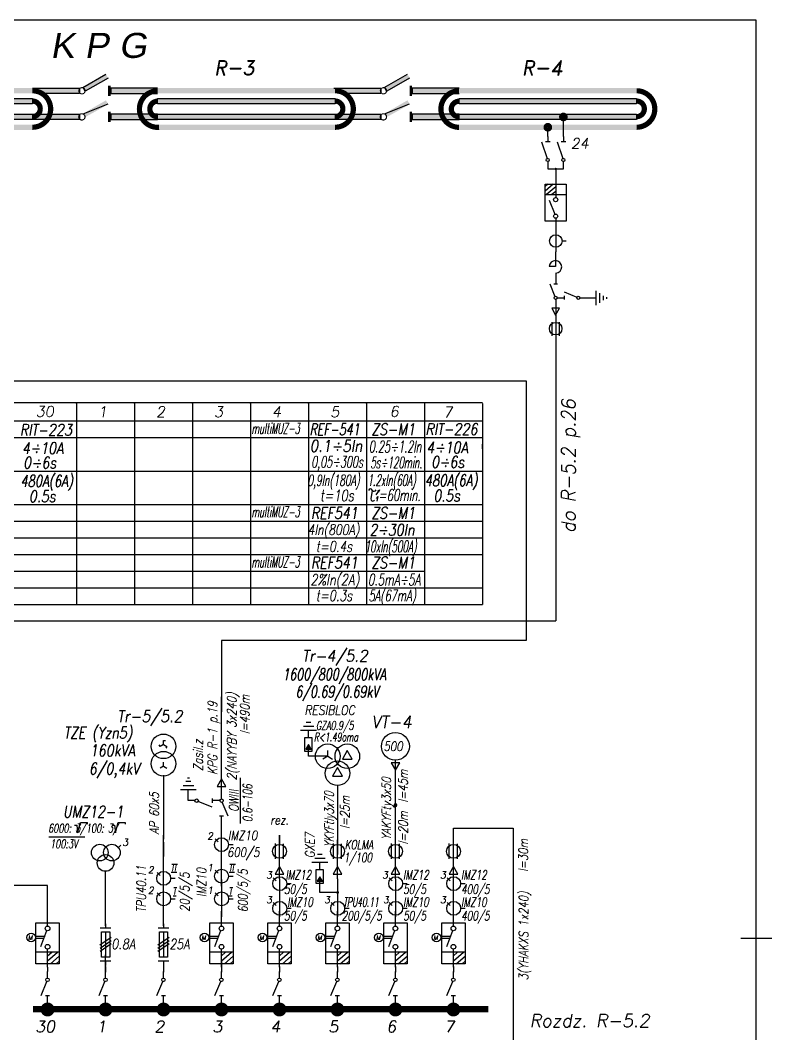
# Model space of a CAD drawing. Header units: millimetres. Extents: x -5 to 425, y -10 to 594.
# Drawn here: x 182 to 425, y 266.1 to 594 of the extents above; entities that cross this region are included whole.
import ezdxf
from ezdxf.enums import TextEntityAlignment as Align

# ---------------------------------------------------------------- set-up
doc = ezdxf.new("R2010")
doc.units = ezdxf.units.MM
doc.header["$PDMODE"] = 2
doc.header["$PDSIZE"] = 5
doc.layers.add('LINIE', color=4, linetype='Continuous')
doc.layers.add('STYKI', color=4, linetype='Continuous')
doc.styles.add('ROMAND', font='romand', dxfattribs={"width": 0.8, "oblique": 10, "height": 6})
doc.styles.add('ROMANS', font='romans', dxfattribs={"oblique": 10, "height": 4.2})
doc.styles.add('ROMANTIC', font='rom_____.pfb', dxfattribs={"oblique": 10, "height": 7})

# ---------------------------------------------------------------- blocks, each defined once
blk = doc.blocks.new('29')
for p, q in [((-12.14, 13.99), (-0.98, 20.41)), ((0.05, 18.48), (-10.92, 12.37)), ((-36.25, 13.75), (-13.75, 13.75)), ((-13.75, 11.25), (-33.75, 11.25)), ((-13.75, 13.75), (-13.75, 11.25)), ((-10.93, 12.35), (-11.85, 14.09)), ((-10.95, 12.16), (-11.78, 13.93)), ((23.75, 13.75), (1.25, 13.75)), ((1.25, 13.75), (1.25, 11.25)), ((1.25, 11.25), (23.75, 11.25)), ((-11.94, 1.43), (0, 6.25)), ((-36.25, 1.25), (-13.75, 1.25)), ((-13.75, 1.25), (-13.75, -1.25)), ((23.75, 1.25), (1.25, 1.25)), ((1.25, 1.25), (1.25, -1.25)), ((-13.75, -1.25), (-36.25, -1.25)), ((1.25, -1.25), (23.75, -1.25))]:
    blk.add_line(p, q)
at = {"const_width": 2.5}
for points in [[(-121.23, 12.47, 0.414214), (-129.98, 3.72, 1)], [(-36.25, -5, 0.414214), (-27.5, 3.75, 0.414214), (-36.25, 12.5, 1)], [(23.77, 12.47, 0.414214), (15.02, 3.72, 1)], [(108.75, -5, 0.414214), (117.5, 3.75, 0.414214), (108.75, 12.5, 1)], [(-129.98, 3.72, 0.414214), (-121.23, -5.03, 1)], [(-121.25, 7.5, 0.414214), (-125, 3.75, 1)], [(-125, 3.75, 0.414214), (-121.25, 0, 1)], [(-36.25, 0.08, 0.414214), (-32.5, 3.83, 0.414214), (-36.25, 7.58, 1)], [(15.02, 3.72, 0.414214), (23.77, -5.03, 1)], [(23.75, 7.5, 0.414214), (20, 3.75, 1)], [(20, 3.75, 0.414214), (23.75, 0, 1)], [(108.75, 0.08, 0.414214), (112.5, 3.83, 0.414214), (108.75, 7.58, 1)]]:
    blk.add_lwpolyline(points, format="xyb", dxfattribs=at)
at = {"const_width": 0.5}
for points in [[(-14, 12.5, 1), (-11, 12.5, 1)], [(-13.98, 12.49, 1), (-10.98, 12.49, 1)], [(-14.08, -0.03, 1), (-11.08, -0.03, 1)], [(-14, 0, 1), (-11, 0, 1)]]:
    blk.add_lwpolyline(points, format="xyb", close=True, dxfattribs=at)
for points in [[(23.75, 6.25), (23.75, 8.75), (108.75, 8.75), (108.75, 6.25)], [(23.75, -1.25), (23.75, 1.25), (108.75, 1.25), (108.75, -1.25)]]:
    blk.add_lwpolyline(points, close=True)
for points in [[(-11.99, 14.01), (-0.98, 20.41), (-10.92, 12.37), (0.1, 18.49)], [(0, 15), (1.25, 15), (0, 10), (1.25, 10)], [(-121.25, 13.75), (-36.25, 13.75), (-121.25, 11.25), (-36.25, 11.25)], [(-36.25, 13.75), (-13.75, 13.75), (-36.25, 11.25), (-13.75, 11.25)], [(1.25, 13.75), (23.75, 13.75), (1.25, 11.25), (23.75, 11.25)], [(23.75, 13.75), (108.75, 13.75), (23.75, 11.25), (108.75, 11.25)], [(-121.25, 8.75), (-36.25, 8.75), (-121.25, 6.25), (-36.25, 6.25)], [(-12.01, 1.52), (-1, 7.92), (-10.93, -0.12), (0.08, 6)], [(23.75, 8.75), (108.75, 8.75), (23.75, 6.25), (108.75, 6.25)], [(-121.25, 1.25), (-36.25, 1.25), (-121.25, -1.25), (-36.25, -1.25)], [(-36.25, 1.25), (-13.75, 1.25), (-36.25, 1.25), (-13.75, -1.25)], [(-36.25, 1.25), (-13.75, 1.25), (-36.25, -1.25), (-13.75, -1.25)], [(0, 2.5), (1.25, 2.5), (0, -2.5), (1.25, -2.5)], [(1.25, 1.25), (23.75, 1.25), (1.25, -1.25), (23.75, 1.25)], [(1.25, 1.25), (23.75, 1.25), (1.25, -1.25), (23.75, -1.25)], [(23.75, 1.25), (108.75, 1.25), (23.75, -1.25), (108.75, -1.25)], [(-121.25, -3.75), (-36.25, -3.75), (-121.25, -6.25), (-36.25, -6.25)], [(23.75, -3.75), (108.75, -3.75), (23.75, -6.25), (108.75, -6.25)]]:
    blk.add_solid(points)
blk = doc.blocks.new('*U4')
at = {"color": 0}
mesh = blk.add_polyface(dxfattribs=at)
corners = [(0, 0), (3.75, 6.51), (-3.76, 6.5)]
mesh.append_faces([[corners[k] for k in face] for face in [(0, 1, 2)]], dxfattribs={"color": 0})
blk = doc.blocks.new('6')
at = {"color": 7}
blk.add_line((-0.47, 6.02), (-0.47, -1.14), dxfattribs=at)
at = {"xscale": 0.5, "yscale": 0.5, "zscale": 0.5}
blk.add_blockref('*U4', (-0.47, 0.77), dxfattribs=at)
blk = doc.blocks.new('8')
for p, q in [((-1.51, 6.04), (-1.51, -0.48)), ((1.96, 6.08), (1.96, -0.51))]:
    blk.add_line(p, q)
at = {"color": 7}
blk.add_line((0.21, 7.71), (0.21, -2.15), dxfattribs=at)
blk.add_circle((0.19, 2.81), 3)

msp = doc.modelspace()

# ---------------------------------------------------------------- linework, layer by layer
for p, q in [((420, 594), (0, 594)), ((420, 0), (420, 594)), ((320.74, 322.64), (320.74, 327.58)), ((323.35, 322.67), (323.35, 327.56)), ((207.87, 289.7), (211.25, 289.7)), ((209.56, 289.7), (209.56, 288.16)), ((226.62, 289.7), (230, 289.7)), ((228.31, 289.7), (228.31, 288.16))]:
    msp.add_line(p, q)
at = {"color": 7}
for p, q in [((202.18, 572.2), (209.71, 576.53)), ((210.41, 575.23), (203.01, 571.11)), ((299.68, 572.2), (307.21, 576.53)), ((307.91, 575.23), (300.51, 571.11)), ((185.91, 572.04), (201.09, 572.04)), ((201.09, 572.04), (201.09, 570.35)), ((203, 571.09), (202.37, 572.26)), ((202.99, 570.96), (202.42, 572.16)), ((226.41, 572.04), (211.22, 572.04)), ((211.22, 572.04), (211.22, 570.35)), ((283.41, 572.04), (298.59, 572.04)), ((298.59, 572.04), (298.59, 570.35)), ((300.5, 571.09), (299.87, 572.26)), ((300.49, 570.96), (299.92, 572.16)), ((323.91, 572.04), (308.72, 572.04)), ((308.72, 572.04), (308.72, 570.35)), ((201.09, 570.35), (187.59, 570.35)), ((211.22, 570.35), (226.41, 570.35)), ((298.59, 570.35), (285.09, 570.35)), ((308.72, 570.35), (323.91, 570.35)), ((202.32, 563.72), (210.38, 566.97)), ((299.82, 563.72), (307.88, 566.97)), ((185.91, 563.6), (201.09, 563.6)), ((201.09, 561.91), (185.91, 561.91)), ((201.09, 563.6), (201.09, 561.91)), ((226.41, 563.6), (211.22, 563.6)), ((211.22, 563.6), (211.22, 561.91)), ((211.22, 561.91), (226.41, 561.91)), ((283.41, 563.6), (298.59, 563.6)), ((298.59, 561.91), (283.41, 561.91)), ((298.59, 563.6), (298.59, 561.91)), ((323.91, 563.6), (308.72, 563.6)), ((308.72, 563.6), (308.72, 561.91)), ((308.72, 561.91), (323.91, 561.91)), ((357.62, 556.42), (357.62, 562.67)), ((352.56, 556.42), (352.56, 559.33)), ((351.83, 554.79), (353.34, 554.79)), ((352.56, 556.42), (352.56, 554.79)), ((356.89, 554.79), (358.4, 554.79)), ((357.62, 556.42), (357.62, 554.79)), ((352.57, 548.26), (352.57, 545.88)), ((357.63, 545.88), (357.63, 548.26)), ((352.57, 545.88), (357.63, 545.88)), ((355.13, 545.88), (355.13, 544.27)), ((355.13, 544.27), (355.13, 541.89)), ((355.13, 541.89), (355.13, 536.65)), ((351.75, 529.01), (351.75, 540.95)), ((351.75, 540.95), (358.5, 540.95)), ((352.6, 540.95), (351.75, 540.17)), ((354.29, 540.95), (351.75, 538.72)), ((355.13, 540.06), (352.21, 537.58)), ((355.13, 538.57), (353.92, 537.58)), ((357.78, 540.95), (358.5, 540.95)), ((358.5, 540.95), (358.53, 529.01)), ((351.75, 537.58), (358.5, 537.58)), ((351.91, 529.01), (351.75, 529.01)), ((358.53, 529.01), (351.91, 529.01)), ((355.13, 529.95), (355.13, 527.92)), ((355.13, 527.92), (355.13, 526.38)), ((355.13, 526.38), (355.13, 519.07)), ((357.19, 522.62), (358.5, 522.62)), ((355.13, 520.76), (355.12, 517.59)), ((355.12, 517.59), (355.12, 514.3)), ((355.12, 514.3), (353.06, 514.3)), ((355.13, 512.22), (355.13, 510.85)), ((354.51, 508.76), (355.7, 508.76)), ((355.13, 510.91), (355.13, 508.76)), ((368.15, 506.48), (368.15, 501.85)), ((369.34, 505.66), (369.34, 502.59)), ((355.13, 503.69), (355.13, 399.63)), ((355.69, 504.19), (357.84, 504.19)), ((357.84, 504.81), (357.84, 503.61)), ((362.94, 504.19), (364.91, 504.19)), ((364.9, 504.19), (368.15, 504.19)), ((370.53, 504.85), (370.53, 503.46)), ((371.55, 504.43), (371.55, 503.86)), ((353.87, 496.32), (353.87, 491.92)), ((356.21, 496.35), (356.21, 491.91)), ((50.19, 470.36), (331.44, 470.36)), ((200.19, 469.97), (200.19, 470.36)), ((200.19, 469.98), (200.19, 404.96)), ((218.94, 469.97), (218.94, 470.36)), ((218.94, 469.98), (218.94, 404.96)), ((237.69, 469.97), (237.69, 470.36)), ((237.69, 469.98), (237.69, 404.96)), ((256.44, 469.97), (256.44, 470.36)), ((256.44, 469.98), (256.44, 404.96)), ((275.19, 469.97), (275.19, 470.36)), ((275.19, 469.98), (275.19, 404.96)), ((293.94, 469.97), (293.94, 470.36)), ((293.94, 469.98), (293.94, 404.96)), ((312.69, 469.98), (312.69, 404.96)), ((331.44, 469.98), (331.44, 404.96)), ((50.19, 464.36), (331.44, 464.36)), ((50.19, 464.36), (331.44, 464.36)), ((50.19, 458.96), (331.44, 458.96)), ((331.44, 455.36), (331.44, 456.86)), ((50.19, 448.16), (331.44, 448.16)), ((295.82, 441.87), (295.34, 439.13)), ((298.12, 442.05), (296.93, 440.4)), ((297.64, 439.9), (297.11, 439.31)), ((297.4, 438.44), (297.7, 439.93)), ((297.55, 441.6), (298.12, 442.05)), ((298.12, 442.05), (297.86, 441.34)), ((50.19, 437.36), (331.44, 437.36)), ((50.19, 431.96), (256.44, 431.96)), ((256.44, 431.96), (293.95, 431.96)), ((293.94, 431.96), (331.44, 431.96)), ((87.69, 426.56), (331.44, 426.56)), ((50.19, 421.16), (331.44, 421.16)), ((50.19, 415.76), (256.44, 415.76)), ((256.44, 415.76), (312.69, 415.76)), ((87.69, 410.36), (331.44, 410.36)), ((50.19, 404.96), (331.44, 404.96)), ((247.06, 353.07), (247.06, 375.07)), ((272.63, 364.28), (277.78, 364.28)), ((273.54, 365.6), (276.95, 365.6)), ((274.45, 366.92), (275.99, 366.92)), ((275.18, 361.95), (275.18, 364.28)), ((228.31, 359.68), (228.31, 360.95)), ((228.31, 360.95), (228.94, 360.95)), ((227.21, 359.04), (226.9, 359.58)), ((228.31, 359.68), (227.21, 359.04)), ((228.31, 359.68), (229.41, 359.04)), ((229.41, 359.04), (229.1, 358.51)), ((275.19, 357.83), (275.19, 358.35)), ((275.19, 357.37), (275.19, 357.83)), ((281.41, 355.86), (281.41, 357.7)), ((287.75, 357.7), (286.15, 354.94)), ((289.34, 354.94), (287.75, 357.7)), ((275.19, 355.86), (275.19, 357.37)), ((281.41, 355.86), (275.19, 355.86)), ((281.41, 355.86), (279.81, 354.94)), ((281.41, 355.86), (283.01, 354.94)), ((286.15, 354.94), (289.34, 354.94)), ((303.31, 328.82), (303.31, 354.57)), ((228.31, 352.69), (227.21, 352.05)), ((228.31, 352.69), (228.31, 353.96)), ((228.31, 352.69), (229.41, 352.05)), ((247.06, 347.98), (247.06, 353.35)), ((284.58, 352.22), (282.98, 349.45)), ((286.17, 349.45), (284.58, 352.22)), ((228.31, 349.7), (228.31, 329.07)), ((235.58, 347.76), (237.12, 347.76)), ((236.05, 348.89), (236.68, 348.89)), ((247.06, 344.26), (247.06, 347.98)), ((253.24, 334.14), (253.24, 348.88)), ((282.98, 349.45), (286.17, 349.45)), ((233.77, 345.11), (238.91, 345.11)), ((234.67, 346.44), (238.09, 346.44)), ((236.32, 341.5), (236.32, 345.11)), ((284.58, 346.4), (284.58, 326)), ((238.49, 341.51), (236.3, 341.51)), ((244.12, 340.82), (244.12, 342.15)), ((246.51, 341.51), (244.12, 341.51)), ((247.06, 342.08), (247.06, 344.26)), ((247.75, 336.45), (246.42, 336.45)), ((247.06, 334.06), (247.06, 336.45)), ((199.51, 333.6), (200.25, 333.6)), ((200.25, 333.6), (200.53, 331.11)), ((200.53, 331.11), (201.45, 334.43)), ((201.45, 334.43), (203.66, 334.43)), ((203.66, 334.43), (203.66, 333.88)), ((211.75, 333.6), (212.49, 333.6)), ((212.49, 333.6), (212.76, 331.11)), ((212.76, 331.11), (213.69, 334.43)), ((213.69, 334.43), (215.9, 334.43)), ((215.9, 334.43), (215.9, 333.88)), ((247.06, 315.95), (247.06, 334.36)), ((284.56, 332.82), (284.56, 327.2)), ((284.56, 332.82), (284.56, 327.2)), ((191.2, 329.82), (202.83, 329.82)), ((228.31, 328.92), (228.31, 330.35)), ((228.31, 324.49), (228.31, 330.35)), ((228.31, 328.1), (228.31, 323.45)), ((244.97, 329.17), (245.95, 328.18)), ((265.81, 330.29), (265.81, 327.2)), ((265.81, 328.82), (265.81, 330.29)), ((284.6, 329.75), (284.6, 324.12)), ((284.6, 329.75), (284.6, 324.12)), ((214.52, 327.14), (213.53, 326.16)), ((228.31, 300.95), (228.31, 325.32)), ((249.35, 327.29), (250.8, 327.29)), ((265.81, 322.47), (265.81, 324.28)), ((265.81, 321.42), (265.81, 322.47)), ((276.31, 321.54), (281.46, 321.54)), ((277.22, 322.86), (280.63, 322.86)), ((278.13, 324.18), (279.67, 324.18)), ((278.87, 319.22), (278.87, 321.54)), ((284.56, 322.47), (284.56, 324.28)), ((284.56, 321.42), (284.56, 322.47)), ((284.6, 318.52), (284.59, 322.07)), ((284.6, 318.52), (284.59, 322.07)), ((284.6, 318.52), (284.59, 322.07)), ((303.31, 322.47), (303.31, 324.28)), ((303.31, 321.42), (303.31, 322.47)), ((209.56, 300.95), (209.56, 318.63)), ((226.23, 318.27), (227.21, 317.28)), ((230.8, 318.31), (231.79, 318.31)), ((231.05, 320.99), (232.04, 320.99)), ((231.59, 318.31), (232.57, 318.31)), ((231.83, 320.99), (232.82, 320.99)), ((244.97, 318.98), (245.95, 318)), ((249.54, 318.31), (250.53, 318.31)), ((249.79, 320.99), (250.78, 320.99)), ((250.32, 318.31), (251.31, 318.31)), ((250.57, 320.99), (251.56, 320.99)), ((230.61, 316.4), (232.06, 316.4)), ((247.06, 313.86), (247.06, 315.91)), ((249.35, 317.11), (250.8, 317.11)), ((263.76, 316.56), (264.75, 315.58)), ((265.81, 316.23), (265.81, 313.86)), ((278.87, 315.1), (278.87, 315.62)), ((278.87, 314.64), (278.87, 315.1)), ((284.56, 316.23), (284.56, 313.86)), ((301.26, 316.56), (302.25, 315.58)), ((303.31, 316.23), (303.31, 313.86)), ((320.01, 316.56), (320.99, 315.57)), ((190.81, 314.07), (172.06, 314.07)), ((190.81, 302.82), (190.81, 314.07)), ((226.23, 311.64), (227.21, 310.65)), ((231.64, 313.37), (232.62, 313.37)), ((244.98, 311.64), (245.96, 310.65)), ((247.06, 312.06), (247.06, 303.93)), ((249.79, 313.37), (250.78, 313.37)), ((265.81, 313.86), (265.81, 311.99)), ((265.81, 312.06), (265.81, 303.93)), ((268.14, 314.69), (269.59, 314.69)), ((278.87, 311.79), (278.87, 314.64)), ((284.6, 311.79), (278.87, 311.79)), ((284.56, 313.86), (284.56, 311.99)), ((284.56, 312.06), (284.56, 303.93)), ((284.6, 313.16), (284.6, 310.78)), ((303.31, 313.86), (303.31, 311.99)), ((303.31, 312.06), (303.31, 303.93)), ((305.64, 314.69), (307.09, 314.69)), ((324.39, 314.68), (325.84, 314.68)), ((230.61, 309.76), (232.06, 309.76)), ((231.39, 310.69), (232.38, 310.69)), ((249.36, 309.76), (250.81, 309.76)), ((249.54, 310.69), (250.53, 310.69)), ((263.76, 308.56), (264.75, 307.58)), ((282.51, 308.56), (283.5, 307.58)), ((301.26, 308.56), (302.25, 307.58)), ((320.01, 308.56), (320.99, 307.57)), ((247.06, 303.17), (247.06, 305.74)), ((247.06, 302.79), (247.06, 305.04)), ((265.81, 303.17), (265.81, 305.74)), ((268.14, 306.69), (269.59, 306.69)), ((284.56, 303.17), (284.56, 305.74)), ((284.56, 303.17), (284.56, 305.74)), ((286.89, 306.69), (288.34, 306.69)), ((303.31, 303.17), (303.31, 305.74)), ((305.64, 306.69), (307.09, 306.69)), ((322.06, 302.4), (322.06, 304.97)), ((324.39, 306.68), (325.84, 306.68)), ((187.06, 288.69), (187.03, 301.96)), ((187.03, 301.96), (194.38, 301.96)), ((190.81, 300.92), (190.81, 303.17)), ((194.38, 301.96), (194.56, 301.96)), ((194.56, 301.96), (194.56, 288.69)), ((209.56, 301.69), (209.56, 300.37)), ((228.31, 301.69), (228.31, 300.37)), ((243.31, 288.69), (243.28, 301.96)), ((243.28, 301.96), (250.63, 301.96)), ((247.06, 300.92), (247.06, 303.17)), ((250.63, 301.96), (250.81, 301.96)), ((250.63, 301.96), (250.81, 301.96)), ((250.81, 301.96), (250.81, 288.69)), ((262.06, 288.69), (262.03, 301.96)), ((262.03, 301.96), (269.38, 301.96)), ((265.81, 300.92), (265.81, 303.17)), ((265.81, 300.92), (265.81, 303.17)), ((269.38, 301.96), (269.56, 301.96)), ((269.38, 301.96), (269.56, 301.96)), ((269.56, 301.96), (269.56, 288.69)), ((280.81, 288.69), (280.78, 301.96)), ((280.78, 301.96), (288.13, 301.96)), ((284.56, 300.92), (284.56, 303.17)), ((284.56, 300.92), (284.56, 303.17)), ((288.31, 301.96), (288.31, 288.69)), ((299.56, 288.69), (299.53, 301.96)), ((299.53, 301.96), (306.88, 301.96)), ((303.31, 300.92), (303.31, 303.17)), ((306.88, 301.96), (307.06, 301.96)), ((307.06, 301.96), (307.06, 288.69)), ((318.31, 288.69), (318.28, 301.96)), ((318.28, 301.96), (325.63, 301.96)), ((325.63, 301.96), (325.81, 301.96)), ((325.81, 301.96), (325.81, 288.69)), ((207.87, 300.37), (211.25, 300.37)), ((209.41, 300.38), (209.41, 300.37)), ((209.56, 299.06), (209.56, 290.89)), ((226.62, 300.37), (230, 300.37)), ((228.16, 300.38), (228.16, 300.37)), ((228.31, 299.06), (228.31, 290.89)), ((189.74, 296.87), (186.88, 296.87)), ((189.99, 297.59), (186.89, 297.59)), ((211.39, 297.24), (207.74, 294.73)), ((207.77, 293.78), (211.38, 296.3)), ((207.77, 292.83), (211.35, 295.27)), ((230.14, 297.24), (226.49, 294.73)), ((226.52, 293.78), (230.13, 296.3)), ((226.52, 292.83), (230.1, 295.27)), ((246.06, 297.59), (242.96, 297.59)), ((245.81, 296.87), (242.96, 296.87)), ((264.81, 297.59), (261.71, 297.59)), ((264.56, 296.87), (261.71, 296.87)), ((283.56, 297.59), (280.46, 297.59)), ((283.31, 296.87), (280.46, 296.87)), ((302.24, 296.87), (299.38, 296.87)), ((302.49, 297.59), (299.39, 297.59)), ((321.06, 297.59), (317.96, 297.59)), ((320.81, 296.87), (317.96, 296.87)), ((194.56, 292.44), (187.06, 292.44)), ((190.81, 287.64), (190.81, 293.47)), ((190.81, 289.68), (194.05, 292.44)), ((190.81, 291.33), (192.15, 292.44)), ((250.81, 292.44), (243.31, 292.44)), ((247.06, 287.64), (247.06, 293.47)), ((247.06, 289.68), (250.3, 292.44)), ((247.06, 291.33), (248.4, 292.44)), ((269.56, 292.44), (262.06, 292.44)), ((265.81, 287.64), (265.81, 293.47)), ((265.81, 291.33), (267.15, 292.44)), ((265.81, 289.68), (269.05, 292.44)), ((288.31, 292.44), (280.81, 292.44)), ((284.56, 287.64), (284.56, 293.47)), ((284.56, 289.68), (287.8, 292.44)), ((284.56, 291.33), (285.9, 292.44)), ((307.06, 292.44), (299.56, 292.44)), ((303.31, 287.64), (303.31, 293.47)), ((303.31, 287.64), (303.31, 293.47)), ((303.31, 291.33), (304.65, 292.44)), ((303.31, 289.68), (306.55, 292.44)), ((325.81, 292.44), (318.31, 292.44)), ((322.06, 287.64), (322.06, 293.47)), ((322.06, 289.68), (325.3, 292.44)), ((322.06, 291.33), (323.4, 292.44)), ((194.56, 288.69), (187.06, 288.69)), ((187.86, 288.69), (187.06, 288.69)), ((191.74, 288.69), (194.56, 291.17)), ((193.62, 288.69), (194.56, 289.55)), ((209.56, 285.95), (209.56, 291.57)), ((228.31, 289.7), (228.31, 285.95)), ((250.81, 288.69), (243.31, 288.69)), ((244.11, 288.69), (243.31, 288.69)), ((247.06, 289.53), (247.06, 288.12)), ((247.99, 288.69), (250.81, 291.17)), ((249.87, 288.69), (250.81, 289.55)), ((269.56, 288.69), (262.06, 288.69)), ((262.86, 288.69), (262.06, 288.69)), ((262.86, 288.69), (262.06, 288.69)), ((266.74, 288.69), (269.56, 291.17)), ((268.62, 288.69), (269.56, 289.55)), ((288.31, 288.69), (280.81, 288.69)), ((281.61, 288.69), (280.81, 288.69)), ((281.61, 288.69), (280.81, 288.69)), ((285.49, 288.69), (288.31, 291.17)), ((287.37, 288.69), (288.31, 289.55)), ((307.06, 288.69), (299.56, 288.69)), ((304.24, 288.69), (307.06, 291.17)), ((306.12, 288.69), (307.06, 289.55)), ((325.81, 288.69), (318.31, 288.69)), ((322.99, 288.69), (325.81, 291.17)), ((324.87, 288.69), (325.81, 289.55)), ((190.81, 284.08), (190.81, 286.26)), ((190.82, 287.66), (190.82, 286.24)), ((190.82, 287.66), (190.82, 286.24)), ((209.56, 287.82), (209.56, 285.95)), ((209.56, 284.08), (209.56, 286.26)), ((228.31, 284.08), (228.31, 286.26)), ((228.32, 287.66), (228.32, 286.24)), ((247.06, 284.08), (247.06, 286.26)), ((265.81, 284.08), (265.81, 286.26)), ((265.81, 284.08), (265.81, 286.26)), ((265.81, 284.08), (265.81, 286.26)), ((265.81, 284.08), (265.81, 286.26)), ((265.82, 287.66), (265.82, 286.24)), ((284.56, 284.08), (284.56, 286.26)), ((284.56, 284.08), (284.56, 286.26)), ((284.56, 284.08), (284.56, 286.26)), ((284.56, 284.08), (284.56, 286.26)), ((284.56, 284.08), (284.56, 286.26)), ((284.57, 287.66), (284.57, 286.24)), ((303.31, 284.08), (303.31, 286.26)), ((303.31, 284.08), (303.31, 286.26)), ((303.31, 284.08), (303.31, 286.26)), ((303.31, 284.08), (303.31, 286.26)), ((303.31, 284.08), (303.31, 286.26)), ((322.06, 284.08), (322.06, 286.26)), ((322.06, 284.08), (322.06, 286.26)), ((322.06, 284.08), (322.06, 286.26)), ((322.06, 284.08), (322.06, 286.26)), ((190.12, 278.45), (191.46, 278.45)), ((190.81, 276.06), (190.81, 278.45)), ((208.87, 278.45), (210.21, 278.45)), ((209.56, 276.06), (209.56, 278.45)), ((227.62, 278.45), (228.96, 278.45)), ((228.31, 276.06), (228.31, 278.45)), ((246.37, 278.45), (247.71, 278.45)), ((247.06, 276.06), (247.06, 278.45)), ((265.12, 278.45), (266.46, 278.45)), ((265.12, 278.45), (266.46, 278.45)), ((265.12, 278.45), (266.46, 278.45)), ((265.12, 278.45), (266.46, 278.45)), ((265.81, 276.06), (265.81, 278.45)), ((265.81, 276.06), (265.81, 278.45)), ((265.81, 276.06), (265.81, 278.45)), ((265.81, 276.06), (265.81, 278.45)), ((283.87, 278.45), (285.21, 278.45)), ((283.87, 278.45), (285.21, 278.45)), ((283.87, 278.45), (285.21, 278.45)), ((283.87, 278.45), (285.21, 278.45)), ((283.87, 278.45), (285.21, 278.45)), ((284.56, 276.06), (284.56, 278.45)), ((284.56, 276.06), (284.56, 278.45)), ((284.56, 276.06), (284.56, 278.45)), ((284.56, 276.06), (284.56, 278.45)), ((284.56, 276.06), (284.56, 278.45)), ((302.62, 278.45), (303.96, 278.45)), ((302.62, 278.45), (303.96, 278.45)), ((302.62, 278.45), (303.96, 278.45)), ((302.62, 278.45), (303.96, 278.45)), ((302.62, 278.45), (303.96, 278.45)), ((303.31, 276.06), (303.31, 278.45)), ((303.31, 276.06), (303.31, 278.45)), ((303.31, 276.06), (303.31, 278.45)), ((303.31, 276.06), (303.31, 278.45)), ((303.31, 276.06), (303.31, 278.45)), ((321.37, 278.45), (322.71, 278.45)), ((321.37, 278.45), (322.71, 278.45)), ((321.37, 278.45), (322.71, 278.45)), ((321.37, 278.45), (322.71, 278.45)), ((321.37, 278.45), (322.71, 278.45)), ((322.06, 276.06), (322.06, 278.45)), ((322.06, 276.06), (322.06, 278.45)), ((322.06, 276.06), (322.06, 278.45)), ((322.06, 276.06), (322.06, 278.45))]:
    msp.add_line(p, q, dxfattribs=at)
at = {"color": 7, "lineweight": 30}
for p, q in [((322.06, 300.92), (322.06, 332.57)), ((322.06, 287.64), (322.06, 293.47)), ((322.06, 284.08), (322.06, 286.26)), ((322.06, 276.06), (322.06, 278.45))]:
    msp.add_line(p, q, dxfattribs=at)
at = {"lineweight": 30}
for p, q in [((322.06, 332.57), (341.37, 332.57)), ((341.37, 332.57), (341.37, 222.65))]:
    msp.add_line(p, q, dxfattribs=at)
at = {"color": 7, "const_width": 1.69}
for points in [[(185.91, 559.38, 0.414214), (191.81, 565.29, 0.414214), (185.91, 571.19, 1)], [(226.42, 571.17, 0.414214), (220.52, 565.27, 1)], [(283.78, 559.38, 0.414214), (289.69, 565.29, 0.414214), (283.78, 571.19, 1)], [(323.92, 571.17, 0.414214), (318.02, 565.27, 1)], [(381.28, 559.38, 0.414214), (387.19, 565.29, 0.414214), (381.28, 571.19, 1)], [(185.91, 562.81, 0.414214), (188.44, 565.34, 0.414214), (185.91, 567.87, 1)], [(226.41, 567.82, 0.414214), (223.88, 565.29, 1)], [(283.78, 562.81, 0.414214), (286.31, 565.34, 0.414214), (283.78, 567.87, 1)], [(323.91, 567.82, 0.414214), (321.38, 565.29, 1)], [(381.28, 562.81, 0.414214), (383.81, 565.34, 0.414214), (381.28, 567.87, 1)], [(220.52, 565.27, 0.434889), (226.86, 559.36, 1)], [(223.88, 565.29, 0.414214), (226.41, 562.76, 1)], [(318.02, 565.27, 0.414214), (323.92, 559.36, 1)], [(321.38, 565.29, 0.414214), (323.91, 562.76, 1)]]:
    msp.add_lwpolyline(points, format="xyb", dxfattribs=at)
at = {"color": 7}
for points, const_width in [([(200.93, 571.19, 1), (202.95, 571.19, 1)], 0.338), ([(200.94, 571.19, 1), (202.96, 571.19, 1)], 0.338), ([(298.43, 571.19, 1), (300.45, 571.19, 1)], 0.338), ([(298.44, 571.19, 1), (300.46, 571.19, 1)], 0.338), ([(200.87, 562.73, 1), (202.9, 562.73, 1)], 0.338), ([(200.93, 562.76, 1), (202.95, 562.76, 1)], 0.338), ([(298.37, 562.73, 1), (300.4, 562.73, 1)], 0.338), ([(298.43, 562.76, 1), (300.45, 562.76, 1)], 0.338), ([(303.09, 340.01, 1), (303.55, 340.01, 1)], 0.452), ([(284.37, 311.79, 1), (284.83, 311.79, 1)], 0.452), ([(189.69, 273.92, 1), (191.94, 273.92, 1)], 2.25), ([(208.44, 273.92, 1), (210.69, 273.92, 1)], 2.25), ([(227.19, 273.92, 1), (229.44, 273.92, 1)], 2.25), ([(245.94, 273.92, 1), (248.19, 273.92, 1)], 2.25), ([(264.69, 273.92, 1), (266.94, 273.92, 1)], 2.25), ([(283.44, 273.92, 1), (285.69, 273.92, 1)], 2.25), ([(302.19, 273.92, 1), (304.44, 273.92, 1)], 2.25), ([(320.94, 273.92, 1), (323.19, 273.92, 1)], 2.25)]:
    msp.add_lwpolyline(points, format="xyb", close=True, dxfattribs=dict(at, const_width=const_width))
for points in [[(226.41, 566.97), (226.41, 568.66), (283.78, 568.66), (283.78, 566.97)], [(323.91, 566.97), (323.91, 568.66), (381.28, 568.66), (381.28, 566.97)], [(226.41, 561.91), (226.41, 563.6), (283.78, 563.6), (283.78, 561.91)], [(323.91, 561.91), (323.91, 563.6), (381.28, 563.6), (381.28, 561.91)], [(274.04, 357.37), (274.04, 361.95), (276.29, 361.95), (276.29, 357.37)], [(277.72, 314.64), (277.72, 319.22), (279.98, 319.22), (279.98, 314.64)], [(208.23, 290.89), (208.23, 299.06), (210.9, 299.06), (210.9, 290.89)], [(226.98, 290.89), (226.98, 299.06), (229.65, 299.06), (229.65, 290.89)]]:
    msp.add_lwpolyline(points, close=True, dxfattribs=at)
at = {"const_width": 2}
msp.add_lwpolyline([(186.05, 274.03), (333.4, 274.03)], dxfattribs=at)
at = {"color": 7}
for centre, radius in [((352.57, 548.77), 0.506), ((357.63, 548.77), 0.506), ((355.12, 535.97), 0.675), ((355.13, 530.62), 0.675), ((355.16, 522.59), 2.02), ((355.1, 504.19), 0.506), ((362.44, 504.21), 0.506), ((355.12, 494.24), 2.02), ((228.31, 359.07), 3.98), ((303.31, 359.07), 4.5), ((281.41, 355.86), 3.98), ((287.75, 355.86), 3.98), ((228.31, 353.45), 3.98), ((284.58, 350.37), 3.98), ((239.05, 341.48), 0.562), ((247.09, 341.51), 0.562), ((247.09, 327.26), 2.25), ((207.7, 324.69), 2.7), ((211.63, 324.69), 2.7), ((209.56, 321.33), 2.7), ((228.35, 316.36), 2.25), ((247.09, 317.07), 2.25), ((265.89, 314.65), 2.25), ((303.39, 314.65), 2.25), ((322.13, 314.65), 2.25), ((228.35, 309.73), 2.25), ((247.1, 309.73), 2.25), ((265.89, 306.65), 2.25), ((284.64, 306.65), 2.25), ((303.39, 306.65), 2.25), ((322.13, 306.65), 2.25), ((185.49, 297.19), 1.4), ((190.81, 300.17), 0.75), ((241.56, 297.19), 1.4), ((247.06, 300.17), 0.75), ((260.31, 297.19), 1.4), ((265.81, 300.17), 0.75), ((265.81, 300.17), 0.75), ((279.06, 297.19), 1.4), ((284.56, 300.17), 0.75), ((284.56, 300.17), 0.75), ((297.99, 297.19), 1.4), ((303.31, 300.17), 0.75), ((316.56, 297.19), 1.4), ((322.06, 300.17), 0.75), ((190.81, 294.22), 0.75), ((247.06, 294.22), 0.75), ((265.81, 294.22), 0.75), ((284.56, 294.22), 0.75), ((303.31, 294.22), 0.75), ((322.06, 294.22), 0.75), ((190.78, 283.51), 0.562), ((209.53, 283.51), 0.562), ((228.28, 283.51), 0.562), ((247.03, 283.51), 0.562), ((265.78, 283.51), 0.562), ((265.78, 283.51), 0.562), ((265.78, 283.51), 0.562), ((265.78, 283.51), 0.562), ((284.53, 283.51), 0.562), ((284.53, 283.51), 0.562), ((284.53, 283.51), 0.562), ((284.53, 283.51), 0.562), ((284.53, 283.51), 0.562), ((303.28, 283.51), 0.562), ((303.28, 283.51), 0.562), ((303.28, 283.51), 0.562), ((303.28, 283.51), 0.562), ((303.28, 283.51), 0.562), ((322.03, 283.51), 0.562), ((322.03, 283.51), 0.562), ((322.03, 283.51), 0.562), ((322.03, 283.51), 0.562), ((322.03, 283.51), 0.562)]:
    msp.add_circle(centre, radius, dxfattribs=at)
msp.add_circle((322.07, 325.09), 2.25)
for centre, radius, start, end in [((355.08, 514.22), 2.02, 271.6767, 177.8355), ((295.23, 441.76), 0.63, 19.9112, 170.9729), ((296.41, 442.22), 0.63, 202.6705, 348.2135), ((295.97, 439.07), 0.63, 174.5766, 331.0479), ((303.31, 340.03), 0.45, 0, 180), ((303.31, 340.03), 0.45, 180, 0)]:
    msp.add_arc(centre, radius, start, end, dxfattribs=at)
msp.add_point((420, 297))
for points in [[(202.28, 572.22), (209.71, 576.53), (203.01, 571.11), (210.44, 575.24)], [(299.78, 572.22), (307.21, 576.53), (300.51, 571.11), (307.94, 575.24)], [(128.53, 572.04), (185.91, 572.04), (128.53, 570.35), (185.91, 570.35)], [(185.91, 572.04), (201.09, 572.04), (185.91, 570.35), (201.09, 570.35)], [(210.38, 572.88), (211.22, 572.88), (210.38, 569.51), (211.22, 569.51)], [(211.22, 572.04), (226.41, 572.04), (211.22, 570.35), (226.41, 570.35)], [(226.41, 572.04), (283.78, 572.04), (226.41, 570.35), (283.78, 570.35)], [(283.41, 572.04), (298.59, 572.04), (283.41, 570.35), (298.59, 570.35)], [(307.88, 572.88), (308.72, 572.88), (307.88, 569.51), (308.72, 569.51)], [(308.72, 572.04), (323.91, 572.04), (308.72, 570.35), (323.91, 570.35)], [(323.91, 572.04), (381.28, 572.04), (323.91, 570.35), (381.28, 570.35)], [(128.53, 568.66), (185.91, 568.66), (128.53, 566.97), (185.91, 566.97)], [(202.27, 563.78), (209.7, 568.1), (203, 562.67), (210.43, 566.81)], [(226.41, 568.66), (283.78, 568.66), (226.41, 566.97), (283.78, 566.97)], [(299.77, 563.78), (307.2, 568.1), (300.5, 562.67), (307.93, 566.81)], [(323.91, 568.66), (381.28, 568.66), (323.91, 566.97), (381.28, 566.97)], [(210.38, 564.44), (211.22, 564.44), (210.38, 561.07), (211.22, 561.07)], [(307.88, 564.44), (308.72, 564.44), (307.88, 561.07), (308.72, 561.07)], [(128.53, 563.6), (185.91, 563.6), (128.53, 561.91), (185.91, 561.91)], [(185.91, 563.6), (201.09, 563.6), (185.91, 561.91), (201.09, 561.91)], [(185.91, 563.6), (201.09, 563.6), (185.91, 563.6), (201.09, 561.91)], [(211.22, 563.6), (226.41, 563.6), (211.22, 561.91), (226.41, 561.91)], [(211.22, 563.6), (226.41, 563.6), (211.22, 561.91), (226.41, 563.6)], [(226.41, 563.6), (283.78, 563.6), (226.41, 561.91), (283.78, 561.91)], [(283.41, 563.6), (298.59, 563.6), (283.41, 563.6), (298.59, 561.91)], [(283.41, 563.6), (298.59, 563.6), (283.41, 561.91), (298.59, 561.91)], [(308.72, 563.6), (323.91, 563.6), (308.72, 561.91), (323.91, 563.6)], [(308.72, 563.6), (323.91, 563.6), (308.72, 561.91), (323.91, 561.91)], [(323.91, 563.6), (381.28, 563.6), (323.91, 561.91), (381.28, 561.91)], [(128.53, 560.22), (185.91, 560.22), (128.53, 558.54), (185.91, 558.54)], [(226.41, 560.22), (283.78, 560.22), (226.41, 558.54), (283.78, 558.54)], [(323.91, 560.22), (381.28, 560.22), (323.91, 558.54), (381.28, 558.54)], [(276.05, 358.14), (275.2, 359.62), (274.34, 358.14)], [(279.74, 315.41), (278.88, 316.89), (278.03, 315.4)]]:
    msp.add_solid(points, dxfattribs=at)
at = {"layer": 'LINIE', "color": 7}
for p, q in [((61.87, 477.32), (345.6, 477.32)), ((345.6, 477.32), (345.6, 393.33)), ((115.81, 399.63), (355.13, 399.63)), ((345.6, 393.33), (247.06, 393.33)), ((247.06, 377.82), (247.06, 377.82))]:
    msp.add_line(p, q, dxfattribs=at)
at = {"layer": 'LINIE', "color": 7, "const_width": 1.35}
for points in [[(356.91, 562.71, 1), (358.36, 562.71, 1)], [(351.87, 559.38, 1), (353.32, 559.38, 1)]]:
    msp.add_lwpolyline(points, format="xyb", close=True, dxfattribs=at)
at = {"layer": 'STYKI', "color": 7}
for p, q in [((350.59, 554.7), (352.4, 549.26)), ((355.65, 554.7), (357.46, 549.26)), ((353.03, 535.81), (354.88, 531.24)), ((353.22, 508.71), (354.91, 504.66)), ((357.92, 506.09), (361.97, 504.4)), ((247.06, 393.33), (247.06, 370.2)), ((244.07, 339.4), (239.56, 341.27)), ((249.18, 336.5), (247.3, 341)), ((247.06, 315.95), (247.06, 310.32)), ((188.67, 294.31), (190.59, 299.44)), ((244.92, 294.31), (246.84, 299.44)), ((263.67, 294.31), (265.59, 299.44)), ((282.42, 294.31), (284.34, 299.44)), ((301.17, 294.31), (303.09, 299.44)), ((319.92, 294.31), (321.84, 299.44)), ((247.06, 289.7), (247.06, 285.95)), ((265.81, 287.82), (265.81, 285.95)), ((284.56, 287.82), (284.56, 285.95)), ((284.56, 287.82), (284.56, 285.95)), ((303.31, 287.82), (303.31, 285.95)), ((188.7, 278.5), (190.57, 283)), ((207.45, 278.5), (209.32, 283)), ((226.2, 278.5), (228.07, 283)), ((244.95, 278.5), (246.82, 283)), ((263.7, 278.5), (265.57, 283)), ((263.7, 278.5), (265.57, 283)), ((263.7, 278.5), (265.57, 283)), ((263.7, 278.5), (265.57, 283)), ((282.45, 278.5), (284.32, 283)), ((282.45, 278.5), (284.32, 283)), ((282.45, 278.5), (284.32, 283)), ((282.45, 278.5), (284.32, 283)), ((282.45, 278.5), (284.32, 283)), ((301.2, 278.5), (303.07, 283)), ((301.2, 278.5), (303.07, 283)), ((301.2, 278.5), (303.07, 283)), ((301.2, 278.5), (303.07, 283)), ((301.2, 278.5), (303.07, 283)), ((319.95, 278.5), (321.82, 283)), ((319.95, 278.5), (321.82, 283)), ((319.95, 278.5), (321.82, 283)), ((319.95, 278.5), (321.82, 283)), ((319.95, 278.5), (321.82, 283))]:
    msp.add_line(p, q, dxfattribs=at)
at = {"layer": 'STYKI', "color": 7, "lineweight": 30}
msp.add_line((322.06, 287.82), (322.06, 285.95), dxfattribs=at)
at = {"layer": 'STYKI', "color": 7, "const_width": 0.338}
msp.add_lwpolyline([(354.93, 545.89, 1), (355.34, 545.89, 1)], format="xyb", close=True, dxfattribs=at)

# ---------------------------------------------------------------- block references
at = {"color": 7}
for name, p, xscale, yscale, zscale in [('29', (112.5, 562.76), 0.6749999999999998, 0.6749999999999998, 0.6749999999999998), ('*U4', (303.32, 351.33), 0.375, 0.375, 0.375)]:
    msp.add_blockref(name, p, dxfattribs=dict(at, xscale=xscale, yscale=yscale, zscale=zscale))
at = {"color": 7, "rotation": 180}
for name, p, xscale, yscale, zscale in [('*U4', (275.2, 359.62), 0.2280147247762159, 0.2280147247762159, 0.2280147247762159), ('8', (265.96, 327.21), 0.75, 0.75, 0.75), ('8', (284.71, 327.21), 0.75, 0.75, 0.75), ('8', (303.46, 327.21), 0.75, 0.75, 0.75), ('6', (265.46, 320.74), 0.75, 0.75, 0.75), ('6', (284.21, 320.74), 0.75, 0.75, 0.75), ('6', (302.96, 320.74), 0.75, 0.75, 0.75), ('*U4', (278.88, 316.89), 0.2280147247762159, 0.2280147247762159, 0.2280147247762159)]:
    msp.add_blockref(name, p, dxfattribs=dict(at, xscale=xscale, yscale=yscale, zscale=zscale))
at = {"xscale": 0.375, "yscale": 0.375, "zscale": 0.375, "rotation": 180}
msp.add_blockref('*U4', (322.06, 320.16), dxfattribs=at)

# ---------------------------------------------------------------- texts
at = {"color": 7, "oblique": 10}
for s, height, style, p in [('R-3', 4.725, 'ROMAND', (244.63, 576.26)), ('R-4', 4.725, 'ROMAND', (344.13, 576.26)), ('30', 3.45, 'ROMANS', (186.96, 465.7)), ('1', 3.45, 'ROMANS', (207.12, 465.59)), ('2', 3.45, 'ROMANS', (225.87, 465.59)), ('3', 3.45, 'ROMANS', (244.62, 465.59)), ('4', 3.45, 'ROMANS', (263.37, 465.59)), ('5', 3.45, 'ROMANS', (282.23, 465.59)), ('6', 3.45, 'ROMANS', (301.44, 465.7)), ('7', 3.45, 'ROMANS', (318.78, 465.48)), ('3', 2.25, 'ROMANS', (214.99, 326.9)), ('2', 2.25, 'ROMANS', (242.43, 328.89)), ('2', 2.25, 'ROMANS', (223.27, 317.99)), ('1', 2.25, 'ROMANS', (242.43, 318.7)), ('3', 2.25, 'ROMANS', (261.48, 316.28)), ('3', 2.25, 'ROMANS', (298.98, 316.28)), ('3', 2.25, 'ROMANS', (317.73, 316.28)), ('2', 2.25, 'ROMANS', (223.27, 311.35)), ('1', 2.25, 'ROMANS', (242.44, 311.35)), ('3', 2.25, 'ROMANS', (261.48, 308.28)), ('3', 2.25, 'ROMANS', (280.23, 308.28)), ('3', 2.25, 'ROMANS', (317.73, 308.28)), ('M', 1.4, 'ROMANS', (184.51, 296.5)), ('M', 1.4, 'ROMANS', (240.58, 296.5)), ('M', 1.4, 'ROMANS', (259.33, 296.5)), ('M', 1.4, 'ROMANS', (278.08, 296.5)), ('M', 1.4, 'ROMANS', (297.01, 296.5)), ('M', 1.4, 'ROMANS', (315.58, 296.5)), ('Rozdz. R-5.2', 4.2, 'ROMANS', (346.69, 268.23)), ('30', 3.75, 'ROMANS', (186.82, 266.54)), ('1', 3.75, 'ROMANS', (206.62, 266.54)), ('2', 3.75, 'ROMANS', (225.37, 266.54)), ('3', 3.75, 'ROMANS', (244.12, 266.54)), ('4', 3.75, 'ROMANS', (262.87, 266.54)), ('5', 3.75, 'ROMANS', (281.62, 266.54)), ('6', 3.75, 'ROMANS', (300.37, 266.54)), ('7', 3.75, 'ROMANS', (319.12, 266.54))]:
    msp.add_text(s, height=height, dxfattribs=dict(at, style=style)).set_placement(p)
at = {"color": 7, "style": 'ROMANS', "oblique": 10}
for s, width, p, p2 in [('RIT-223', 0.738384, (181.82, 459.6), (198.7, 459.6)), ('RIT-226', 0.738384, (313, 459.82), (329.88, 459.82)), ('0.1-5In', 0.801809, (275.58, 454.41), (292.62, 454.41)), ('0.25-1.2In', 0.564587, (294.69, 454.19), (311.73, 454.19)), ('0,05-300s', 0.551951, (276.07, 449.25), (292.83, 449.25)), ('5s-120min.', 0.504471, (295.19, 449.03), (311.94, 449.03)), ('480A(6A)', 0.681493, (181.98, 443.05), (199.02, 443.05)), ('480A(6A)', 0.681493, (312.78, 443.26), (329.82, 443.26)), ('  =60min.', 0.553353, (294.54, 438.48), (311.44, 438.48)), ('0.5mA-5A', 0.590105, (294.42, 411.13), (311.38, 411.13))]:
    msp.add_text(s, height=3.75, dxfattribs=dict(at, width=width)).set_placement(p, p2, align=Align.FIT)
at = {"color": 7, "oblique": 10}
for s, height, style, width, p in [('4-10A', 3.75, 'ROMANS', 0.8, (182.54, 453.68)), (':', 3.75, 'ROMANS', 0.8, (186.62, 454.08)), ('4-10A', 3.75, 'ROMANS', 0.8, (313.34, 453.9)), (':', 3.75, 'ROMANS', 0.8, (317.42, 454.3)), ('0-6s', 3.75, 'ROMANS', 0.8, (182.94, 448.96)), ('0-6s', 3.75, 'ROMANS', 0.8, (314.89, 449.18)), (':', 3.75, 'ROMANS', 0.8, (186.94, 449.28)), (':', 3.75, 'ROMANS', 0.8, (318.89, 449.5)), ('0,9In(180A)', 3.6, 'ROMANS', 0.6, (274.84, 443.36)), ('1.2xIn(60A)', 3.75, 'ROMANS', 0.54, (294.26, 443.31)), ('0.5s', 3.75, 'ROMANS', 0.8, (184.78, 438.09)), ('t=10s', 3.6, 'ROMANS', 0.75, (278.88, 438.45)), ('0.5s', 3.75, 'ROMANS', 0.8, (315.58, 438.3)), ('4In(800A)', 3.4, 'ROMANS', 0.75, (274.95, 427.5)), ('2-30In', 3.75, 'ROMANS', 0.8, (294.92, 427.26)), ('10xIn(500A)', 3.75, 'ROMANS', 0.55, (293.36, 421.87)), ('t=0.4s', 3.5, 'ROMANS', 0.75, (277.53, 422)), ('2%In(2A)', 3.6, 'ROMANS', 0.75, (275.82, 411.18)), ('5A(67mA)', 3.75, 'ROMANS', 0.62, (294.61, 405.99)), ('t=0.3s', 3.5, 'ROMANS', 0.75, (277.53, 406.09)), ('Tr-4/5.2', 3.75, 'ROMAND', 0.9, (273.09, 386.47)), ('1600/800/800kVA', 3.75, 'ROMANS', 0.7, (266.78, 380.48)), ('6/0.69/0.69kV', 3.75, 'ROMANS', 0.7, (270.99, 374.89)), ('Tr-5/5.2', 3.75, 'ROMAND', 0.9, (213.22, 366.94)), ('RESIBLOC', 3, 'ROMANS', 0.85, (273.92, 369.28)), ('GZA0.9/5', 2.8, 'ROMANS', 0.67, (277.62, 364.41)), ('VT-4', 4, 'ROMAND', 0.95, (295.52, 364.95)), ('TZE (Yzn5)', 3.75, 'ROMANS', 0.8, (196, 361.64)), ('R<1.49oma', 2.8, 'ROMANS', 0.65, (276.93, 360.67)), ('160kVA', 3.75, 'ROMANS', 0.8, (204.5, 355.87)), ('500', 3, 'ROMANS', 0.8, (299.49, 357.61)), ('6/0,4kV', 3.75, 'ROMANS', 0.8, (204.17, 349.98)), ('UMZ12-1', 3.75, 'ROMANS', 0.8, (195.78, 336.08)), ('6000: 3/100: 3/', 2.75, 'ROMANS', 0.7, (191.01, 331.21)), ('rez.', 3, 'ROMAND', 0.8, (262.82, 333.73)), ('IMZ10', 3, 'ROMANS', 0.8, (249.18, 328.75)), ('100:3V', 2.75, 'ROMANS', 0.7, (191.66, 326.14)), ('KOLMA', 3, 'ROMANS', 0.7, (286.92, 325.75)), ('600/5', 3, 'ROMANS', 0.8, (248.87, 323.29)), ('1/100', 3, 'ROMANS', 0.7, (286.59, 321.56)), ('I', 1.9, 'ROMANS', 0.75, (230.97, 318.7)), ('I', 1.9, 'ROMANS', 0.75, (231.76, 318.7)), ('I', 1.9, 'ROMANS', 0.75, (249.71, 318.7)), ('I', 1.9, 'ROMANS', 0.75, (250.49, 318.7)), ('IMZ12', 3, 'ROMANS', 0.7, (267.78, 315.97)), ('IMZ12', 3, 'ROMANS', 0.7, (305.82, 315.97)), ('IMZ12', 3, 'ROMANS', 0.7, (324.57, 315.96)), ('50/5', 3, 'ROMANS', 0.7, (267.29, 311.33)), ('50/5', 3, 'ROMANS', 0.7, (305.83, 311.33)), ('400/5', 3, 'ROMANS', 0.7, (324.58, 311.33)), ('I', 1.9, 'ROMANS', 0.75, (231.56, 311.08)), ('I', 1.9, 'ROMANS', 0.75, (249.71, 311.08)), ('IMZ10', 3, 'ROMANS', 0.7, (268.32, 307.19)), ('TPU40.11', 3, 'ROMANS', 0.6, (286.4, 307.19)), ('3', 2.25, 'ROMANS', 0.9, (299.37, 308.28)), ('IMZ10', 3, 'ROMANS', 0.7, (305.82, 307.19)), ('IMZ10', 3, 'ROMANS', 0.7, (324.57, 307.18)), ('50/5', 3, 'ROMANS', 0.7, (267.29, 302.74)), ('200/5/5', 3, 'ROMANS', 0.7, (285.96, 302.74)), ('50/5', 3, 'ROMANS', 0.7, (305.83, 302.74)), ('400/5', 3, 'ROMANS', 0.7, (324.58, 302.74)), ('0.8A', 3.3, 'ROMANS', 0.8, (211.44, 293.45)), ('25A', 3.3, 'ROMANS', 0.8, (230.19, 293.45))]:
    msp.add_text(s, height=height, dxfattribs=dict(at, style=style, width=width)).set_placement(p)
at = {"color": 7, "style": 'ROMANS'}
for s, oblique, width, p in [('l=45m', 15, 0.8, (307.29, 340.79)), ('YAKYFty3x50', 15, 0.8, (301.86, 328.62)), ('AP 60x5', 15, 0.8, (226.78, 330.51)), ('OWIII', 10, 0.8, (252.59, 337.84)), ('0.6-106', 10, 0.7, (257, 334.55)), ('YKYFtly3x70', 15, 0.75, (283.34, 326.28)), ('l=25m', 15, 0.8, (288.49, 332.29)), ('l=20m', 15, 0.8, (307.29, 327.27)), ('GXE7', 10, 0.8, (277.14, 322.93)), ('l=30m', 10, 0.8, (346.14, 318.45)), ('TPU40.11', 10, 0.8, (222.6, 305.3)), ('20/5/5', 10, 0.8, (236.68, 305.52)), ('IMZ10', 10, 0.8, (242.1, 310.29)), ('600/5/5', 10, 0.75, (255.47, 305.39))]:
    msp.add_text(s, height=3, rotation=90, dxfattribs=dict(at, oblique=oblique, width=width)).set_placement(p)
at = {"layer": 'LINIE', "color": 7, "style": 'ROMANTIC', "oblique": 10, "width": 1.04181}
msp.add_text('K P G', height=8.1, dxfattribs=at).set_placement((191.68, 581.82), (222.89, 581.82), align=Align.FIT)
at = {"layer": 'LINIE', "color": 7, "style": 'ROMANS', "oblique": 10}
msp.add_text('24', height=3.375, dxfattribs=at).set_placement((360.03, 552.46))
at = {"layer": 'LINIE', "color": 7, "style": 'ROMANS', "oblique": 10, "width": 0.95}
msp.add_text('do R-5.2 p.26', height=4.5, rotation=90, dxfattribs=at).set_placement((361.56, 428.15))
at = {"layer": 'LINIE', "color": 7, "style": 'ROMANS', "oblique": 10}
for s, height, width, p in [('multiMUZ-3', 3.5, 0.55, (256.76, 460.17)), ('REF-541', 3.75, 0.7, (275.55, 459.78)), ('ZS-M1', 3.75, 0.8, (295.5, 459.78)), (':', 3.75, 0.8, (283.92, 454.75)), (':', 3.75, 0.8, (302.37, 454.57)), (':', 3.75, 0.8, (283.67, 449.62)), (':', 3.75, 0.8, (299.08, 449.49)), ('multiMUZ-3', 3.5, 0.55, (256.76, 433.17)), ('REF541', 3.75, 0.8, (275.99, 432.7)), ('ZS-M1', 3.75, 0.8, (295.5, 432.7)), (':', 3.75, 0.8, (299.03, 427.64)), ('multiMUZ-3', 3.5, 0.55, (256.76, 416.97)), ('REF541', 3.75, 0.8, (275.99, 416.66)), ('ZS-M1', 3.75, 0.8, (295.5, 416.62)), (':', 3.75, 0.8, (305.57, 411.46))]:
    msp.add_text(s, height=height, dxfattribs=dict(at, width=width)).set_placement(p)
at = {"layer": 'STYKI', "color": 7, "style": 'ROMANS', "width": 0.8}
for s, oblique, p in [('2(NAYYBY 3x240) ', 15, (251.87, 348.04)), ('l=490m ', 15, (256.08, 362.95)), (' KPG R-1 p.19', 15, (245.65, 348.14)), (' Zasil.z', 15, (240.98, 349.37)), ('3(YHAKXS 1x240) ', 10, (346.26, 283.36))]:
    msp.add_text(s, height=3, rotation=90, dxfattribs=dict(at, oblique=oblique)).set_placement(p)

# ---------------------------------------------------------------- meshes
at = {"color": 7}
mesh = msp.add_polyface(dxfattribs=at)
corners = [(355.12, 498.62), (356.39, 500.81), (353.85, 500.81)]
mesh.append_faces([[corners[k] for k in face] for face in [(0, 1, 2)]], dxfattribs={"color": 7})
mesh = msp.add_polyface(dxfattribs=at)
corners = [(247.06, 348.55), (245.66, 346.11), (248.47, 346.11)]
mesh.append_faces([[corners[k] for k in face] for face in [(0, 1, 2)]], dxfattribs={"color": 7})

doc.saveas('drawing.dxf')
